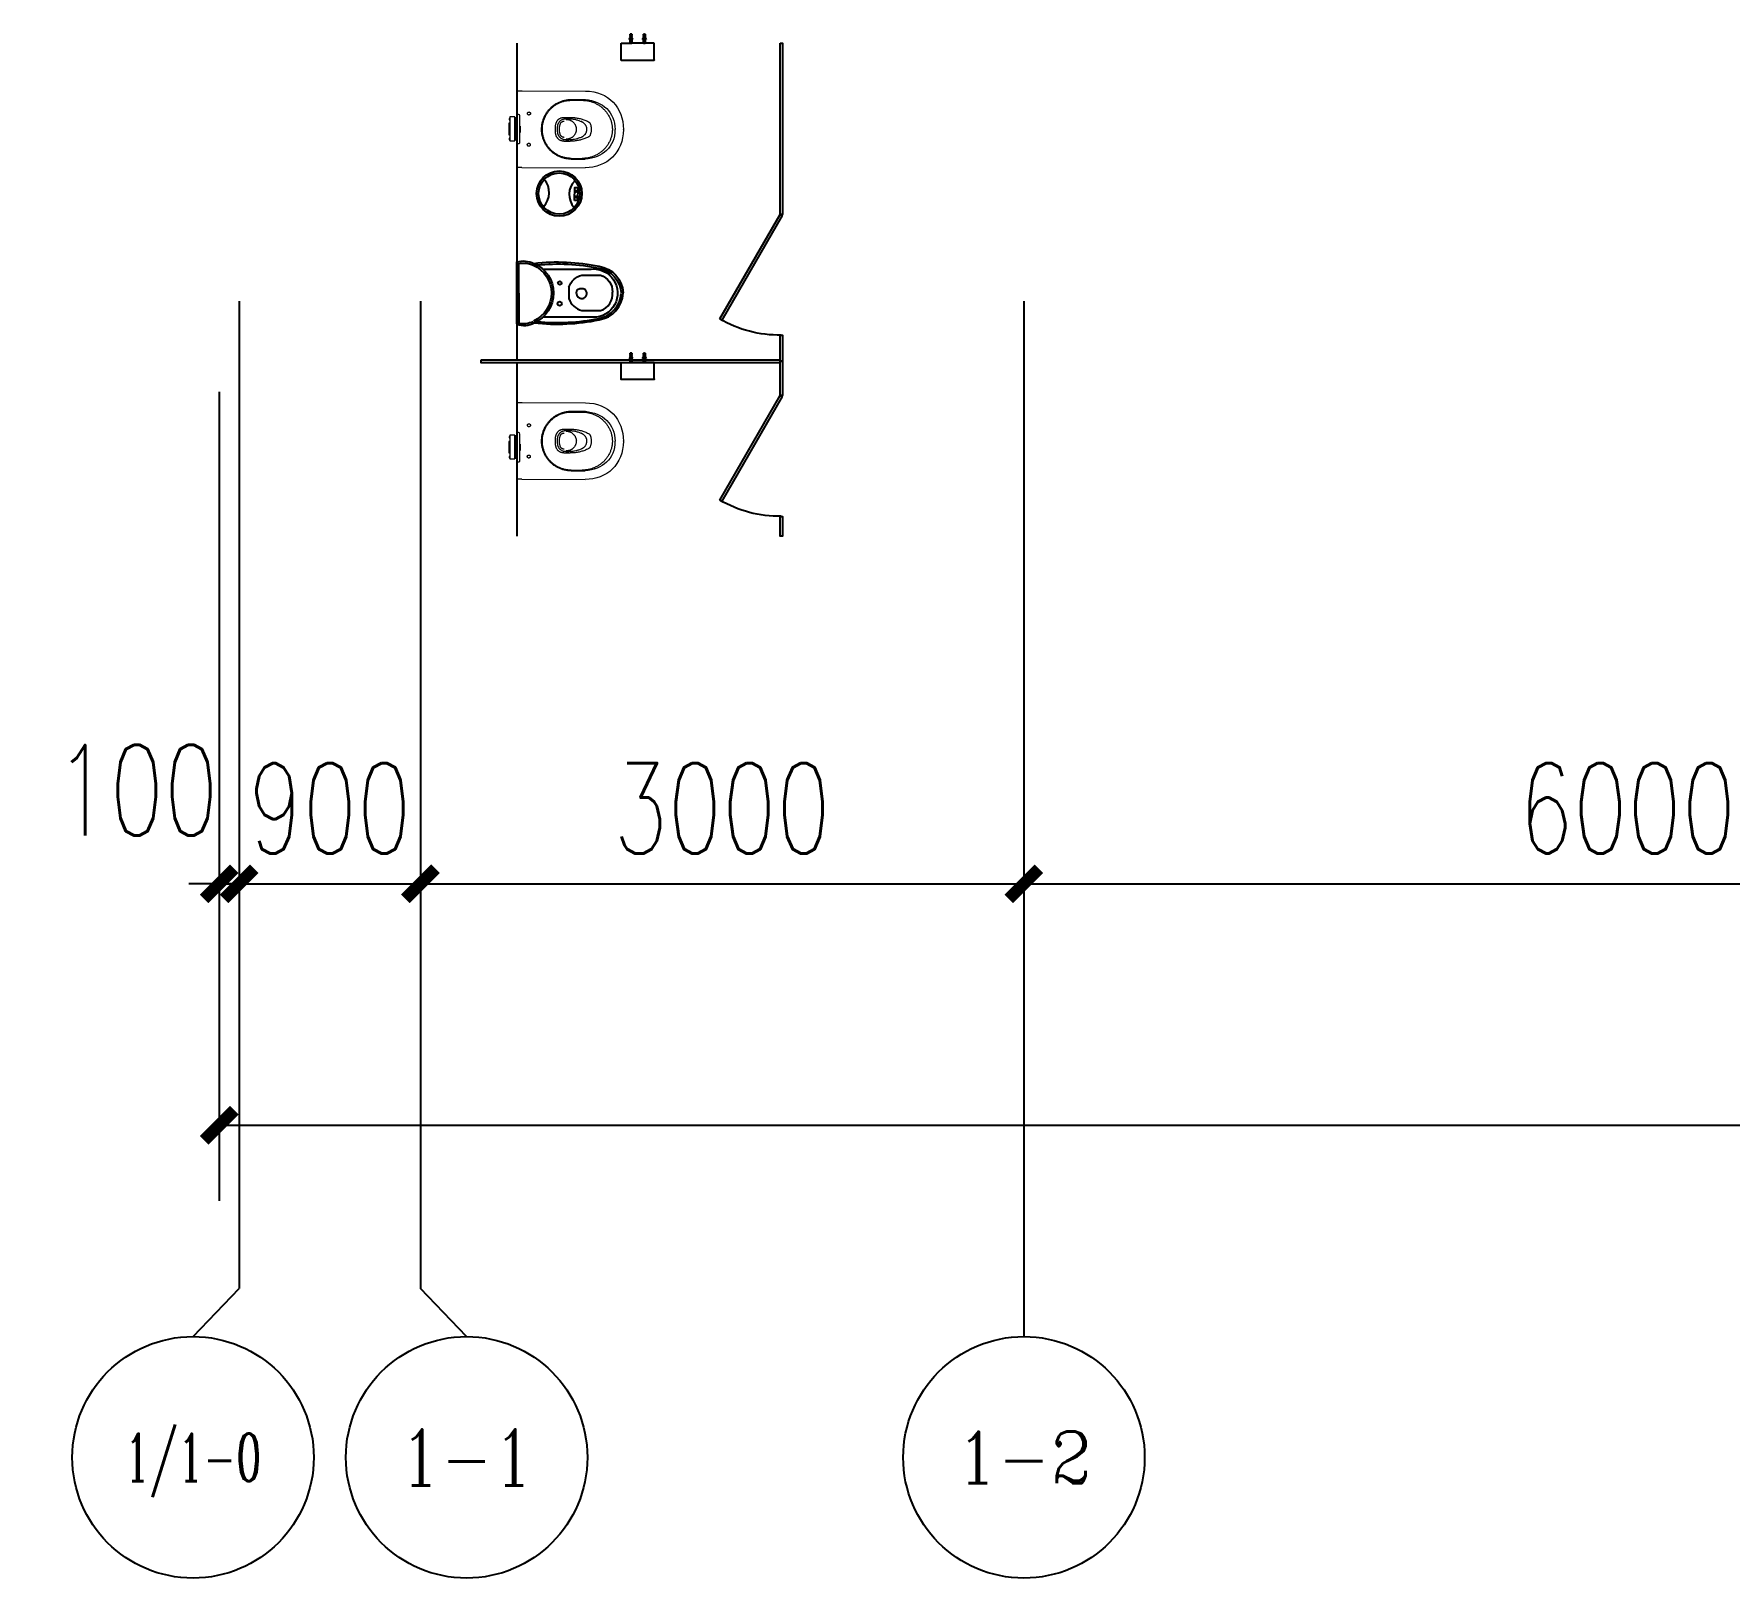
# Model space of a CAD drawing. Header units: millimetres. Extents: x 2508758 to 2608101, y 258149 to 386457.
# Drawn here: x 2517681 to 2526107, y 263529 to 271202 of the extents above; entities that cross this region are included whole.
import ezdxf
from ezdxf.enums import TextEntityAlignment as Align

# ---------------------------------------------------------------- set-up
doc = ezdxf.new("R2010")
doc.units = ezdxf.units.MM
doc.header["$MEASUREMENT"] = 0
doc.layers.get('0').update_dxf_attribs({"linetype": 'CONTINUOUS'})
doc.layers.get('Defpoints').update_dxf_attribs({"linetype": 'CONTINUOUS'})
for name, color, linetype in [('A-卫生洁具_隔断', 137, 'CONTINUOUS'), ('AXIS', 3, 'CONTINUOUS'), ('I-toilet', 3, 'CONTINUOUS'), ('I-toilet【卫生间】', 3, 'CONTINUOUS'), ('P-洁具', 137, 'CONTINUOUS'), ('w-洁具', 137, 'CONTINUOUS')]:
    doc.layers.add(name, color=color, linetype=linetype)
doc.styles.add('_TCH_AXIS', font='COMPLEX', dxfattribs={"bigfont": 'GBCBIG'})
doc.styles.add('DIM_FONT', font='SIMPLEX', dxfattribs={"width": 0.7, "bigfont": 'GBCBIG'})
doc.dimstyles.new('_TCH_ARCH&&150', dxfattribs={"dimscale": 1.5, "dimtxt": 300, "dimasz": 100, "dimexe": 250, "dimexo": 300, "dimgap": 100, "dimtad": 1, "dimdec": 0, "dimzin": 0, "dimdsep": 46, "dimtxsty": 'DIM_FONT', "dimblk": 'ARCHTICK', "dimcen": 0.09, "dimclrt": 7, "dimazin": 2, "dimtfac": 1, "dimtdec": 0, "dimtix": 1, "dimtmove": 2, "dimatfit": 3, "dimfxl": 1, "dimtolj": 1, "dimtzin": 0, "dimarcsym": 0})

# ---------------------------------------------------------------- blocks, each defined once
blk = doc.blocks.new('_ArchTick')
at = {"color": 0, "linetype": 'ByBlock', "const_width": 0.4}
blk.add_lwpolyline([(-0.5, -0.5), (0.5, 0.5)], dxfattribs=at)
blk = doc.blocks.new('*D48')
at = {"layer": 'AXIS', "color": 0, "lineweight": -2, "transparency": 16777216}
for p, q in [((2518601.5, 269424.1), (2518601.5, 266603.9)), ((2518701.5, 269424.1), (2518701.5, 266603.9)), ((2518601.5, 266978.9), (2518451.5, 266978.9)), ((2518601.5, 266978.9), (2518701.5, 266978.9)), ((2518701.5, 266978.9), (2518851.5, 266978.9))]:
    blk.add_line(p, q, dxfattribs=at)
at = {"layer": 'Defpoints', "color": 0, "transparency": 16777216}
for p in [(2518601.5, 269874.1), (2518701.5, 269874.1), (2518701.5, 266978.9)]:
    blk.add_point(p, dxfattribs=at)
at = {"layer": 'AXIS', "color": 0, "lineweight": -2, "transparency": 16777216, "xscale": 150, "yscale": 150, "zscale": 150}
blk.add_blockref('_ArchTick', (2518601.5, 266978.9), dxfattribs=at)
at = {"layer": 'AXIS', "color": 0, "lineweight": -2, "transparency": 16777216, "xscale": 150, "yscale": 150, "zscale": 150, "rotation": 180}
blk.add_blockref('_ArchTick', (2518701.5, 266978.9), dxfattribs=at)
at = {"layer": 'AXIS', "color": 7, "transparency": 16777216, "insert": (2518191.7, 267443.9), "char_height": 450, "attachment_point": 5, "style": 'DIM_FONT'}
blk.add_mtext('\\A1;100', dxfattribs=at)
blk = doc.blocks.new('*D49')
at = {"layer": 'AXIS', "color": 0, "lineweight": -2, "transparency": 16777216}
for p, q in [((2518701.5, 269424.1), (2518701.5, 266603.9)), ((2519601.5, 269424.1), (2519601.5, 266603.9)), ((2518701.5, 266978.9), (2518551.5, 266978.9)), ((2518701.5, 266978.9), (2519601.5, 266978.9)), ((2519601.5, 266978.9), (2519751.5, 266978.9))]:
    blk.add_line(p, q, dxfattribs=at)
at = {"layer": 'Defpoints', "color": 0, "transparency": 16777216}
for p in [(2518701.5, 269874.1), (2519601.5, 269874.1), (2519601.5, 266978.9)]:
    blk.add_point(p, dxfattribs=at)
at = {"layer": 'AXIS', "color": 0, "lineweight": -2, "transparency": 16777216, "xscale": 150, "yscale": 150, "zscale": 150}
blk.add_blockref('_ArchTick', (2518701.5, 266978.9), dxfattribs=at)
at = {"layer": 'AXIS', "color": 0, "lineweight": -2, "transparency": 16777216, "xscale": 150, "yscale": 150, "zscale": 150, "rotation": 180}
blk.add_blockref('_ArchTick', (2519601.5, 266978.9), dxfattribs=at)
at = {"layer": 'AXIS', "color": 7, "transparency": 16777216, "insert": (2519151.5, 267353.9), "char_height": 450, "attachment_point": 5, "style": 'DIM_FONT'}
blk.add_mtext('\\A1;900', dxfattribs=at)
blk = doc.blocks.new('*D50')
at = {"layer": 'AXIS', "color": 0, "lineweight": -2, "transparency": 16777216}
for p, q in [((2519601.5, 269424.1), (2519601.5, 266603.9)), ((2522601.5, 269424.1), (2522601.5, 266603.9)), ((2519601.5, 266978.9), (2522601.5, 266978.9))]:
    blk.add_line(p, q, dxfattribs=at)
at = {"layer": 'Defpoints', "color": 0, "transparency": 16777216}
for p in [(2519601.5, 269874.1), (2522601.5, 269874.1), (2522601.5, 266978.9)]:
    blk.add_point(p, dxfattribs=at)
at = {"layer": 'AXIS', "color": 0, "lineweight": -2, "transparency": 16777216, "xscale": 150, "yscale": 150, "zscale": 150, "rotation": 180}
blk.add_blockref('_ArchTick', (2519601.5, 266978.9), dxfattribs=at)
at = {"layer": 'AXIS', "color": 0, "lineweight": -2, "transparency": 16777216, "xscale": 150, "yscale": 150, "zscale": 150}
blk.add_blockref('_ArchTick', (2522601.5, 266978.9), dxfattribs=at)
at = {"layer": 'AXIS', "color": 7, "transparency": 16777216, "insert": (2521101.5, 267353.9), "char_height": 450, "attachment_point": 5, "style": 'DIM_FONT'}
blk.add_mtext('\\A1;3000', dxfattribs=at)
blk = doc.blocks.new('*D51')
at = {"layer": 'AXIS', "color": 0, "lineweight": -2, "transparency": 16777216}
for p, q in [((2522601.5, 269424.1), (2522601.5, 266603.9)), ((2528601.5, 269424.1), (2528601.5, 266603.9)), ((2522601.5, 266978.9), (2528601.5, 266978.9))]:
    blk.add_line(p, q, dxfattribs=at)
at = {"layer": 'Defpoints', "color": 0, "transparency": 16777216}
for p in [(2522601.5, 269874.1), (2528601.5, 269874.1), (2528601.5, 266978.9)]:
    blk.add_point(p, dxfattribs=at)
at = {"layer": 'AXIS', "color": 0, "lineweight": -2, "transparency": 16777216, "xscale": 150, "yscale": 150, "zscale": 150, "rotation": 180}
blk.add_blockref('_ArchTick', (2522601.5, 266978.9), dxfattribs=at)
at = {"layer": 'AXIS', "color": 0, "lineweight": -2, "transparency": 16777216, "xscale": 150, "yscale": 150, "zscale": 150}
blk.add_blockref('_ArchTick', (2528601.5, 266978.9), dxfattribs=at)
at = {"layer": 'AXIS', "color": 7, "transparency": 16777216, "insert": (2525601.5, 267353.9), "char_height": 450, "attachment_point": 5, "style": 'DIM_FONT'}
blk.add_mtext('\\A1;6000', dxfattribs=at)
blk = doc.blocks.new('*D63')
at = {"layer": 'AXIS', "color": 0, "lineweight": -2, "transparency": 16777216}
for p, q in [((2518601.5, 269424.1), (2518601.5, 265403.9)), ((2595601.5, 269424.1), (2595601.5, 265403.9)), ((2518601.5, 265778.9), (2595601.5, 265778.9))]:
    blk.add_line(p, q, dxfattribs=at)
at = {"layer": 'Defpoints', "color": 0, "transparency": 16777216}
for p in [(2518601.5, 269874.1), (2595601.5, 269874.1), (2595601.5, 265778.9)]:
    blk.add_point(p, dxfattribs=at)
at = {"layer": 'AXIS', "color": 0, "lineweight": -2, "transparency": 16777216, "xscale": 150, "yscale": 150, "zscale": 150, "rotation": 180}
blk.add_blockref('_ArchTick', (2518601.5, 265778.9), dxfattribs=at)
at = {"layer": 'AXIS', "color": 0, "lineweight": -2, "transparency": 16777216, "xscale": 150, "yscale": 150, "zscale": 150}
blk.add_blockref('_ArchTick', (2595601.5, 265778.9), dxfattribs=at)
at = {"layer": 'AXIS', "color": 7, "transparency": 16777216, "insert": (2557101.5, 266153.9), "char_height": 450, "attachment_point": 5, "style": 'DIM_FONT'}
blk.add_mtext('\\A1;77000', dxfattribs=at)
blk = doc.blocks.new('CXVCXBVCNVN')
at = {"layer": 'A-卫生洁具_隔断', "color": 8, "linetype": 'ByBlock'}
blk.add_arc((-67329.1, 427.2), 578.3, 268.8432, 300.59448, dxfattribs=at)
at = {"layer": 'w-洁具', "ltscale": 10}
blk.add_lwpolyline([(-67034.8, -70.6), (-67334.8, 449.1), (-67345.2, 443.1), (-67045.2, -76.6)], close=True, dxfattribs=at)
blk = doc.blocks.new('XCVCCBVCVNB')
at = {"color": 3}
for points in [[(256542.9, 29652.9), (256460.5, 29652.9)], [(256460.5, 29652.9), (256460.5, 29537.3)], [(256542.7, 29652.9), (256542.8, 29652.9), (256542.8, 29652.9), (256542.8, 29652.9), (256542.9, 29652.9), (256543, 29652.9), (256543, 29652.9), (256543.1, 29652.9), (256543.1, 29652.9), (256543.2, 29652.9), (256543.3, 29652.9), (256543.3, 29652.9), (256543.4, 29652.9), (256543.4, 29652.8), (256543.5, 29652.8), (256543.6, 29652.8), (256543.6, 29652.8), (256543.6, 29652.8), (256543.7, 29652.8), (256543.7, 29652.7), (256543.8, 29652.7), (256543.8, 29652.7), (256543.9, 29652.7), (256544, 29652.6), (256544, 29652.6), (256544.1, 29652.6), (256544.1, 29652.5), (256544.2, 29652.5), (256544.2, 29652.5), (256544.3, 29652.4), (256544.3, 29652.4), (256544.4, 29652.4), (256544.4, 29652.3), (256544.4, 29652.3), (256544.5, 29652.3), (256544.5, 29652.2), (256544.6, 29652.2), (256544.6, 29652.1), (256544.7, 29652.1), (256544.7, 29652.1), (256544.7, 29652.1), (256544.8, 29652), (256544.8, 29652), (256544.9, 29651.9), (256544.9, 29651.9), (256544.9, 29651.8), (256545, 29651.8), (256545, 29651.7), (256545, 29651.7), (256545.1, 29651.6), (256545.1, 29651.6), (256545.1, 29651.5), (256545.2, 29651.5), (256545.2, 29651.4), (256545.2, 29651.4), (256545.3, 29651.3), (256545.3, 29651.3), (256545.3, 29651.2), (256545.3, 29651.2), (256545.3, 29651.2), (256545.3, 29651.1), (256545.4, 29651), (256545.4, 29651), (256545.4, 29650.9), (256545.4, 29650.9), (256545.4, 29650.8), (256545.4, 29650.7), (256545.5, 29650.7), (256545.5, 29650.6), (256545.5, 29650.6), (256545.5, 29650.5), (256545.5, 29650.4), (256545.5, 29650.4), (256545.5, 29650.4), (256545.5, 29650.3), (256545.5, 29650.3), (256545.5, 29650.2), (256545.5, 29650.1), (256545.5, 29650.1)], [(256545.5, 29650.1), (256545.5, 29490.7)], [(256460.5, 29487.9), (256460.5, 29537.3)], [(256545.5, 29490.7), (256545.5, 29490.7), (256545.5, 29490.6), (256545.5, 29490.6), (256545.5, 29490.5), (256545.5, 29490.4), (256545.5, 29490.4), (256545.5, 29490.4), (256545.5, 29490.3), (256545.5, 29490.3), (256545.5, 29490.2), (256545.5, 29490.1), (256545.4, 29490.1), (256545.4, 29490), (256545.4, 29490), (256545.4, 29489.9), (256545.4, 29489.8), (256545.4, 29489.8), (256545.3, 29489.7), (256545.3, 29489.7), (256545.3, 29489.6), (256545.3, 29489.6), (256545.3, 29489.5), (256545.3, 29489.5), (256545.2, 29489.4), (256545.2, 29489.4), (256545.2, 29489.3), (256545.1, 29489.3), (256545.1, 29489.2), (256545.1, 29489.2), (256545, 29489.1), (256545, 29489.1), (256545, 29489), (256544.9, 29489), (256544.9, 29488.9), (256544.9, 29488.9), (256544.8, 29488.8), (256544.8, 29488.8), (256544.7, 29488.8), (256544.7, 29488.7), (256544.7, 29488.7), (256544.6, 29488.7), (256544.6, 29488.6), (256544.5, 29488.6), (256544.5, 29488.6), (256544.4, 29488.5), (256544.4, 29488.5), (256544.4, 29488.4), (256544.3, 29488.4), (256544.3, 29488.4), (256544.2, 29488.3), (256544.2, 29488.3), (256544.1, 29488.3), (256544.1, 29488.2), (256544, 29488.2), (256544, 29488.2), (256543.9, 29488.2), (256543.8, 29488.1), (256543.8, 29488.1), (256543.7, 29488.1), (256543.7, 29488.1), (256543.6, 29488), (256543.6, 29488), (256543.6, 29488), (256543.5, 29488), (256543.4, 29488), (256543.4, 29488), (256543.3, 29487.9), (256543.3, 29487.9), (256543.2, 29487.9), (256543.1, 29487.9), (256543.1, 29487.9), (256543, 29487.9), (256543, 29487.9), (256542.9, 29487.9), (256542.8, 29487.9), (256542.8, 29487.9), (256542.8, 29487.9), (256542.7, 29487.9)], [(256545.5, 29490.7), (256545.5, 29490.6)], [(256542.7, 29487.9), (256460.5, 29487.9)], [(256460.5, 29487.9), (256460.5, 29487.8)]]:
    blk.add_lwpolyline(points, dxfattribs=at)
at = {"layer": 'I-toilet', "color": 8}
for points in [[(256414.1, 29604.2), (256419.1, 29607.1)], [(256414.1, 29604.2), (256414.1, 29604.1)], [(256419.6, 29600.9), (256414.1, 29604.2)], [(256414.5, 29607.9), (256416.5, 29608.5)], [(256414.5, 29607.9), (256414.5, 29605.6)], [(256414.5, 29605.6), (256414.6, 29605.6), (256414.7, 29605.7), (256414.8, 29605.8), (256414.9, 29605.8), (256415, 29605.9), (256415, 29605.9), (256415.1, 29606), (256415.2, 29606.1), (256415.3, 29606.1), (256415.4, 29606.2), (256415.5, 29606.3), (256415.6, 29606.3), (256415.7, 29606.4), (256415.8, 29606.4), (256415.9, 29606.5), (256416, 29606.6), (256416.1, 29606.6), (256416.2, 29606.7), (256416.3, 29606.7), (256416.4, 29606.7), (256416.5, 29606.8)], [(256414.5, 29604.8), (256414.5, 29605.6)], [(256414.5, 29604.8), (256446, 29604.8)], [(256414.5, 29603.5), (256414.5, 29600.3)], [(256416.5, 29603.5), (256414.5, 29603.5)], [(256416.5, 29599.7), (256414.5, 29600.3)], [(256416.5, 29608.5), (256418.3, 29608.5)], [(256416.5, 29608.5), (256416.5, 29606.8)], [(256416.5, 29606.8), (256460.1, 29606.8)], [(256416.5, 29604.8), (256416.5, 29603.5)], [(256416.5, 29603.5), (256446.8, 29603.5)], [(256416.5, 29603.5), (256416.5, 29599.7)], [(256418.3, 29599.7), (256416.5, 29599.7)], [(256418.3, 29608.5), (256418.3, 29607.3)], [(256418.3, 29607.3), (256420.2, 29607.3)], [(256418.3, 29600.9), (256418.3, 29599.7)], [(256420.2, 29600.9), (256418.3, 29600.9)], [(256419, 29603.5), (256419, 29604.8)], [(256419.1, 29607.1), (256419.6, 29607.4)], [(256419.6, 29607.4), (256419.1, 29607)], [(256419.1, 29607), (256419.1, 29607)], [(256419.6, 29607.4), (256420.3, 29607.4)], [(256419.6, 29600.9), (256419.6, 29607.4)], [(256419.6, 29607.1), (256419.6, 29607.4)], [(256460.1, 29600.9), (256419.6, 29600.9)], [(256420.2, 29607.3), (256421.5, 29608.5)], [(256421.5, 29599.7), (256420.2, 29600.9)], [(256420.3, 29607.4), (256460.1, 29607.4)], [(256421.5, 29608.5), (256423.4, 29608.5)], [(256423.4, 29599.7), (256421.5, 29599.7)], [(256423.2, 29606.8), (256425.3, 29604.8)], [(256423.4, 29608.5), (256423.4, 29607.3)], [(256423.4, 29607.3), (256425.3, 29607.3)], [(256423.4, 29600.9), (256423.4, 29599.7)], [(256425.3, 29607.3), (256426.6, 29608.5)], [(256426.6, 29599.7), (256425.3, 29600.9)], [(256426.6, 29608.5), (256428.5, 29608.5)], [(256428.5, 29599.7), (256426.6, 29599.7)], [(256428.5, 29608.5), (256428.5, 29607.3)], [(256428.5, 29607.3), (256430.4, 29607.3)], [(256428.5, 29600.9), (256428.5, 29599.7)], [(256430.4, 29607.3), (256431.6, 29608.5)], [(256431.6, 29599.7), (256430.4, 29600.9)], [(256431.6, 29608.5), (256433.5, 29608.5)], [(256433.5, 29599.7), (256431.6, 29599.7)], [(256441.2, 29613), (256433.5, 29608.6)], [(256433.5, 29607.4), (256441.8, 29612.1)], [(256433.5, 29608.5), (256433.5, 29608.1)], [(256433.5, 29608.1), (256433.5, 29607.3)], [(256433.5, 29607.3), (256435.5, 29607.3)], [(256433.5, 29600.9), (256433.5, 29599.7)], [(256433.5, 29600.9), (256441.8, 29596.2)], [(256441.2, 29595.2), (256433.5, 29599.7)], [(256434.6, 29606.8), (256436.6, 29604.8)], [(256435.5, 29607.3), (256436.7, 29608.5)], [(256436.7, 29599.7), (256435.5, 29600.9)], [(256436.7, 29608.5), (256460.1, 29608.5)], [(256460.1, 29599.7), (256436.7, 29599.7)], [(256438.7, 29600.9), (256437.9, 29600.9)], [(256441.3, 29600.9), (256439.2, 29600.9)], [(256441.8, 29612.1), (256441.2, 29613)], [(256441.8, 29596.2), (256441.2, 29595.2)], [(256442.2, 29600.9), (256441.3, 29600.9)], [(256444.7, 29600.9), (256442.6, 29600.9)], [(256445.5, 29600.9), (256444.7, 29600.9)], [(256446, 29606.8), (256447.2, 29605.6)], [(256446, 29604.8), (256446, 29604.8), (256446.1, 29604.9), (256446.1, 29604.9), (256446.1, 29605), (256446.2, 29605), (256446.2, 29605), (256446.3, 29605.1), (256446.3, 29605.1), (256446.3, 29605.1), (256446.3, 29605.2), (256446.4, 29605.2), (256446.4, 29605.3), (256446.5, 29605.3), (256446.5, 29605.3), (256446.6, 29605.4), (256446.6, 29605.4), (256446.7, 29605.4), (256446.7, 29605.5), (256446.8, 29605.5), (256446.8, 29605.6)], [(256446.8, 29604.8), (256446, 29604.8)], [(256460.1, 29605.6), (256446.8, 29605.6)], [(256446.8, 29605.6), (256446.8, 29604.8)], [(256446.8, 29604.8), (256446.8, 29604)], [(256460.1, 29604.5), (256459.8, 29604.5), (256459.4, 29604.4), (256459.1, 29604.4), (256458.7, 29604.4), (256458.4, 29604.3), (256458.1, 29604.3), (256457.8, 29604.3), (256457.4, 29604.2), (256457, 29604.2), (256456.7, 29604.2), (256456.4, 29604.2), (256456.1, 29604.2), (256455.7, 29604.2), (256455.3, 29604.1), (256455, 29604.1), (256454.7, 29604.1), (256454.4, 29604.1), (256454, 29604.1), (256453.7, 29604), (256453.3, 29604), (256453, 29604), (256452.6, 29604), (256452.3, 29604), (256452, 29604), (256451.6, 29604), (256451.2, 29604), (256450.9, 29604), (256450.6, 29604), (256450.3, 29604), (256449.9, 29604), (256449.5, 29604), (256449.2, 29604), (256448.9, 29604), (256448.5, 29604), (256448.2, 29604), (256447.9, 29604), (256447.5, 29604), (256447.2, 29604), (256446.8, 29604)], [(256446.8, 29604), (256446.8, 29603.5)], [(256457.3, 29606.8), (256458.6, 29605.6)], [(256460.1, 29606.8), (256460.1, 29608.5)], [(256460.1, 29605.6), (256460.1, 29606.8)], [(256460.1, 29605.6), (256460.1, 29604.5)], [(256460.1, 29599.7), (256460.1, 29604.5)], [(256414.1, 29537.3), (256419.2, 29540.2)], [(256419.7, 29534.1), (256414.1, 29537.3)], [(256414.6, 29541.1), (256416.5, 29541.7)], [(256414.6, 29541.1), (256414.6, 29538.7)], [(256414.6, 29538.7), (256414.7, 29538.8), (256414.8, 29538.9), (256414.9, 29538.9), (256415, 29539), (256415, 29539.1), (256415.1, 29539.1), (256415.2, 29539.2), (256415.3, 29539.2), (256415.4, 29539.3), (256415.5, 29539.4), (256415.6, 29539.4), (256415.7, 29539.5), (256415.8, 29539.5), (256415.8, 29539.6), (256415.9, 29539.7), (256416, 29539.7), (256416.1, 29539.8), (256416.2, 29539.8), (256416.3, 29539.9), (256416.4, 29539.9), (256416.5, 29540)], [(256414.6, 29537.9), (256414.6, 29538.7)], [(256414.6, 29537.9), (256446.1, 29537.9)], [(256414.6, 29536.6), (256414.6, 29533.5)], [(256416.5, 29536.6), (256414.6, 29536.6)], [(256416.5, 29532.9), (256414.6, 29533.5)], [(256416.5, 29541.7), (256418.4, 29541.7)], [(256416.5, 29541.7), (256416.5, 29540)], [(256416.5, 29540), (256460.2, 29540)], [(256416.5, 29537.9), (256416.5, 29536.6)], [(256416.5, 29536.6), (256416.5, 29532.9)], [(256416.5, 29536.6), (256446.9, 29536.6)], [(256418.4, 29532.9), (256416.5, 29532.9)], [(256418.4, 29541.7), (256418.4, 29540.5)], [(256418.4, 29540.5), (256420.3, 29540.5)], [(256418.4, 29534.1), (256418.4, 29532.9)], [(256420.3, 29534.1), (256418.4, 29534.1)], [(256419.7, 29540.5), (256419.1, 29540.2)], [(256419.1, 29540.2), (256419.2, 29540.2)], [(256419.1, 29536.6), (256419.1, 29537.9)], [(256419.2, 29540.3), (256419.7, 29540.5)], [(256419.7, 29540.5), (256420.4, 29540.5)], [(256419.7, 29534.1), (256419.7, 29540.5)], [(256419.7, 29540.2), (256419.7, 29540.5)], [(256460.2, 29534.1), (256419.7, 29534.1)], [(256420.3, 29540.5), (256421.6, 29541.7)], [(256421.6, 29532.9), (256420.3, 29534.1)], [(256420.4, 29540.5), (256460.2, 29540.5)], [(256421.6, 29541.7), (256423.5, 29541.7)], [(256423.5, 29532.9), (256421.6, 29532.9)], [(256423.3, 29540), (256425.4, 29537.9)], [(256423.5, 29541.7), (256423.5, 29540.5)], [(256423.5, 29540.5), (256425.4, 29540.5)], [(256423.5, 29534.1), (256423.5, 29532.9)], [(256425.4, 29540.5), (256426.6, 29541.7)], [(256426.6, 29532.9), (256425.4, 29534.1)], [(256426.6, 29541.7), (256428.5, 29541.7)], [(256428.5, 29532.9), (256426.6, 29532.9)], [(256428.5, 29541.7), (256428.5, 29540.5)], [(256428.5, 29540.5), (256430.5, 29540.5)], [(256428.5, 29534.1), (256428.5, 29532.9)], [(256430.5, 29540.5), (256431.7, 29541.7)], [(256431.7, 29532.9), (256430.5, 29534.1)], [(256431.7, 29541.7), (256433.6, 29541.7)], [(256433.6, 29532.9), (256431.7, 29532.9)], [(256441.3, 29546.2), (256433.6, 29541.8)], [(256433.6, 29540.5), (256441.8, 29545.3)], [(256433.6, 29541.7), (256433.6, 29541.3)], [(256433.6, 29541.3), (256433.6, 29540.5)], [(256433.6, 29540.5), (256435.5, 29540.5)], [(256433.6, 29534.1), (256433.6, 29532.9)], [(256433.6, 29534.1), (256441.8, 29529.4)], [(256441.3, 29528.4), (256433.6, 29532.9)], [(256434.7, 29540), (256436.7, 29537.9)], [(256435.5, 29540.5), (256436.8, 29541.7)], [(256436.8, 29532.9), (256435.5, 29534.1)], [(256436.8, 29541.7), (256460.2, 29541.7)], [(256460.2, 29532.9), (256436.8, 29532.9)], [(256438.8, 29534.1), (256438, 29534.1)], [(256441.3, 29534.1), (256439.3, 29534.1)], [(256441.8, 29545.3), (256441.3, 29546.2)], [(256442.2, 29534.1), (256441.3, 29534.1)], [(256441.8, 29529.4), (256441.3, 29528.4)], [(256444.8, 29534.1), (256442.7, 29534.1)], [(256445.6, 29534.1), (256444.8, 29534.1)], [(256446, 29540), (256447.3, 29538.7)], [(256446.1, 29537.9), (256446.1, 29538), (256446.1, 29538), (256446.2, 29538.1), (256446.2, 29538.1), (256446.3, 29538.2), (256446.3, 29538.2), (256446.3, 29538.2), (256446.3, 29538.3), (256446.4, 29538.3), (256446.4, 29538.3), (256446.5, 29538.4), (256446.5, 29538.4), (256446.6, 29538.5), (256446.6, 29538.5), (256446.7, 29538.5), (256446.7, 29538.6), (256446.8, 29538.6), (256446.8, 29538.6), (256446.9, 29538.7), (256446.9, 29538.7)], [(256446.9, 29537.9), (256446.1, 29537.9)], [(256446.9, 29538.7), (256446.9, 29537.9)], [(256460.2, 29538.7), (256446.9, 29538.7)], [(256446.9, 29537.9), (256446.9, 29537.2)], [(256460.2, 29537.7), (256459.9, 29537.6), (256459.5, 29537.6), (256459.2, 29537.6), (256458.8, 29537.5), (256458.5, 29537.5), (256458.2, 29537.5), (256457.8, 29537.4), (256457.5, 29537.4), (256457.1, 29537.4), (256456.8, 29537.4), (256456.4, 29537.4), (256456.1, 29537.3), (256455.8, 29537.3), (256455.4, 29537.3), (256455.1, 29537.3), (256454.7, 29537.3), (256454.4, 29537.2), (256454.1, 29537.2), (256453.7, 29537.2), (256453.4, 29537.2), (256453, 29537.2), (256452.7, 29537.2), (256452.4, 29537.2), (256452, 29537.1), (256451.7, 29537.1), (256451.3, 29537.1), (256451, 29537.1), (256450.6, 29537.1), (256450.3, 29537.1), (256450, 29537.1), (256449.6, 29537.1), (256449.3, 29537.1), (256448.9, 29537.1), (256448.6, 29537.1), (256448.3, 29537.1), (256447.9, 29537.1), (256447.6, 29537.1), (256447.2, 29537.1), (256446.9, 29537.2)], [(256446.9, 29537.2), (256446.9, 29536.6)], [(256457.4, 29540), (256458.6, 29538.7)], [(256460.2, 29540), (256460.2, 29541.7)], [(256460.2, 29538.7), (256460.2, 29540)], [(256460.2, 29538.7), (256460.2, 29537.7)], [(256460.2, 29532.9), (256460.2, 29537.7)]]:
    blk.add_lwpolyline(points, dxfattribs=at)
blk = doc.blocks.new('CW763FVB')
at = {"layer": 'w-洁具', "lineweight": 9}
blk.add_line((101.3, 190.3), (99.7, -190.3), dxfattribs=at)
for points in [[(125.8, 190.4), (101.3, 190.3)], [(125.8, 190.4), (439.8, 190.4)], [(167.3, 77.6), (167.3, 78.6), (167.1, 79.5), (166.9, 80.3), (166.4, 81.2), (166, 81.9), (165.4, 82.6), (164.7, 83.3), (164.1, 83.9), (163.3, 84.3), (162.5, 84.6), (161.6, 85), (160.7, 85.1), (159.8, 85.2), (158.9, 85.1), (158, 85), (157.2, 84.6), (156.4, 84.3), (155.6, 83.9), (154.8, 83.3), (154.3, 82.6), (153.7, 81.9), (153.1, 81.2), (152.8, 80.3), (152.6, 79.5), (152.4, 78.6), (152.4, 77.6), (152.4, 76.7), (152.6, 75.8), (152.8, 75), (153.1, 74.1), (153.7, 73.3), (154.3, 72.7), (154.8, 72), (155.6, 71.4), (156.4, 71), (157.2, 70.7), (158, 70.3), (158.9, 70.2), (159.8, 70.1), (160.7, 70.2), (161.6, 70.3), (162.5, 70.7), (163.3, 71), (164.1, 71.4), (164.7, 72), (165.4, 72.7), (166, 73.3), (166.4, 74.1), (166.9, 75), (167.1, 75.8), (167.3, 76.7), (167.3, 77.6)], [(370.8, 148.2), (366.7, 148.2), (362.6, 148), (358.4, 147.8), (354.3, 147.3), (350.2, 146.8), (346, 146.1), (341.9, 145.4), (337.9, 144.5), (333.8, 143.5), (329.8, 142.4), (325.9, 141.3), (321.9, 140), (318, 138.5), (314.2, 136.9), (310.4, 135.4), (306.6, 133.6), (302.9, 131.7), (299.2, 129.8), (295.7, 127.7), (292.1, 125.5), (288.6, 123.3), (285.2, 120.9), (281.8, 118.5), (278.6, 115.9), (275.3, 113.2), (272.2, 110.6), (269.2, 107.8), (266.2, 104.9), (263.3, 101.8), (260.5, 98.8), (257.8, 95.7), (255.1, 92.4), (252.5, 89.1), (250.1, 85.7), (247.7, 82.4), (245.5, 78.9), (243.4, 75.3), (241.3, 71.7), (239.4, 68.1), (237.5, 64.3), (235.8, 60.6), (234.1, 56.7), (232.5, 52.9), (231.1, 49), (229.9, 45), (228.6, 41), (227.5, 37), (226.5, 33), (225.6, 29), (225, 24.8), (224.3, 20.7), (223.7, 16.5), (223.4, 12.4), (223.1, 8.3), (222.8, 4.1), (222.8, 0)], [(370.8, 144.2), (366.8, 144.2), (362.8, 144), (358.8, 143.8), (354.7, 143.3), (350.7, 142.9), (346.7, 142.2), (342.7, 141.5), (338.8, 140.6), (334.9, 139.6), (330.9, 138.6), (327, 137.4), (323.2, 136.2), (319.5, 134.8), (315.8, 133.2), (312, 131.7), (308.4, 130), (304.7, 128.1), (301.1, 126.2), (297.7, 124.2), (294.2, 122.2), (290.8, 120), (287.5, 117.6), (284.3, 115.3), (281, 112.8), (277.9, 110.2), (274.9, 107.5), (271.9, 104.9), (269, 102), (266.2, 99), (263.5, 96.1), (260.8, 93), (258.2, 90), (255.8, 86.8), (253.4, 83.5), (251.1, 80.2), (248.9, 76.7), (246.8, 73.3), (244.8, 69.7), (242.9, 66.2), (241, 62.6), (239.4, 58.9), (237.8, 55.2), (236.4, 51.4), (234.9, 47.6), (233.7, 43.8), (232.4, 39.9), (231.4, 36), (230.4, 32.1), (229.6, 28.2), (228.9, 24.1), (228.2, 20.1), (227.7, 16.1), (227.3, 12.1), (227.1, 8), (226.8, 4), (226.8, 0)], [(370.8, 148.2), (439.9, 148.2)], [(370.8, 144.2), (426.1, 144.2)], [(563.6, 54.1), (561.8, 57.9), (560, 61.6), (558.1, 65.3), (556.1, 68.9), (554, 72.4), (551.8, 76), (549.4, 79.4), (547.1, 82.8), (544.6, 86.1), (542, 89.3), (539.4, 92.6), (536.6, 95.6), (533.7, 98.6), (530.8, 101.6), (527.8, 104.4), (524.7, 107.2), (521.6, 109.9), (518.4, 112.5), (515, 114.9), (511.7, 117.4), (508.2, 119.7), (504.7, 122), (501.2, 124.1), (497.6, 126.1), (493.9, 128), (490.2, 129.8), (486.4, 131.6), (482.6, 133.1), (478.7, 134.7), (474.8, 136), (470.9, 137.4), (467, 138.6), (463, 139.6), (458.9, 140.6), (454.9, 141.4), (450.8, 142.2), (446.7, 142.9), (442.6, 143.3), (438.5, 143.8), (434.4, 144), (430.2, 144.2), (426.1, 144.2)], [(151.7, 78.1), (151.7, 78.1)], [(294.3, 27.5), (293.5, 23.6), (292.9, 19.7), (292.3, 15.8), (292, 11.8), (291.6, 7.9), (291.4, 3.9), (291.4, 0)], [(333.4, 59.1), (331.3, 59), (329.1, 58.9), (326.9, 58.6), (324.8, 58.1), (322.7, 57.7), (320.6, 57), (318.5, 56.2), (316.5, 55.3), (314.6, 54.4), (312.7, 53.3), (310.8, 52.2), (309.2, 50.9), (307.5, 49.5), (305.8, 48.1), (304.3, 46.5), (302.8, 44.9), (301.5, 43.2), (300.2, 41.5), (299.1, 39.6), (298, 37.7), (297, 35.8), (296.2, 33.7), (295.4, 31.6), (294.9, 29.6), (294.3, 27.5)], [(303.8, 19.8), (303.1, 16.4), (302.7, 13.1), (302.2, 9.7), (302, 6.9)], [(302.1, 8.3), (302.4, -10.7), (302.8, -14.2), (303.4, -17.6), (304, -20.9)], [(312.6, 38.5), (312.5, 38.3), (311.2, 36.7), (309.9, 34.9), (308.7, 33), (307.7, 31.1), (306.7, 29.2), (305.9, 27.2), (305.1, 25), (304.5, 23), (304, 20.9)], [(315.5, 25.7), (314.7, 22.6), (314, 19.4), (313.3, 16.2), (312.7, 13), (312.4, 9.7), (312.1, 6.5), (311.8, 3.3), (311.8, 0), (311.8, -3.2), (312.1, -6.5), (312.4, -9.8), (312.7, -13.1), (313.3, -16.2), (314, -19.4), (314.7, -22.6), (315.5, -25.8)], [(316.9, 42.7), (315.5, 41.5), (312.6, 38.5)], [(334.7, 40), (333.2, 40), (331.7, 39.8), (330.3, 39.6), (328.8, 39.1), (327.4, 38.7), (326, 38), (324.7, 37.3), (323.4, 36.5), (322.2, 35.7), (321, 34.7), (320, 33.5), (319, 32.4), (318.1, 31.2), (317.3, 30), (316.6, 28.6), (316.1, 27.2), (315.5, 25.7)], [(324.2, 47.8), (320.6, 45.6), (316.9, 42.7)], [(343.1, 52.5), (341, 52.5), (338.8, 52.3), (336.6, 52.1), (334.5, 51.6), (332.4, 51.1), (330.3, 50.4), (328.3, 49.7), (326.3, 48.9), (324.4, 47.8), (324.2, 47.8)], [(333.4, 59.1), (366.1, 59.1)], [(343.1, 52.5), (358.4, 52.5)], [(395.8, -1), (395.7, 1.3), (395.6, 3.8), (395.3, 6.1), (394.9, 8.5), (394.4, 10.8), (393.8, 13.1), (393, 15.4), (392.3, 17.7), (391.3, 19.8), (390.3, 21.9), (389.1, 24), (387.9, 26), (386.6, 28.1), (385.1, 30), (383.6, 31.7), (382, 33.5), (380.3, 35.2), (378.5, 36.9), (376.7, 38.3), (374.8, 39.8), (372.8, 41.1), (370.8, 42.4), (368.7, 43.5), (366.6, 44.6), (364.5, 45.5), (362.2, 46.3), (359.9, 47.1), (357.6, 47.6), (355.3, 48.2), (353, 48.5), (350.6, 48.8), (348.1, 49.1), (345.8, 49.1)], [(345.8, -49.1), (348.1, -49.1), (350.6, -48.9), (353, -48.6), (355.3, -48.2), (357.6, -47.7), (359.9, -47.1), (362.2, -46.4), (364.5, -45.5), (366.6, -44.6), (368.7, -43.5), (370.8, -42.4), (372.8, -41.1), (374.8, -39.8), (376.7, -38.3), (378.5, -36.9), (380.3, -35.2), (382, -33.6), (383.6, -31.9), (385.1, -30), (386.6, -28.1), (387.9, -26), (389.1, -24), (390.3, -21.9), (391.3, -19.8), (392.3, -17.7), (393, -15.4), (393.8, -13.1), (394.4, -10.8), (394.9, -8.5), (395.3, -6.2), (395.6, -3.8), (395.7, -1.3), (395.8, 1)], [(384.1, 50.3), (383.2, 50.5), (379.2, 51.1), (375, 51.6), (370.8, 52.1), (366.7, 52.3), (362.6, 52.5), (358.4, 52.5)], [(455.3, 38.1), (450.9, 40.2), (446.4, 42.3), (442, 44.2), (437.5, 45.9), (432.9, 47.6), (428.2, 49.2), (423.7, 50.6), (419, 52), (414.3, 53.2), (409.6, 54.3), (404.8, 55.3), (400, 56.2), (395.2, 57), (390.4, 57.6), (385.6, 58.1), (380.7, 58.6), (375.8, 58.9), (370.9, 59), (366.1, 59.1)], [(392.9, 48.5), (387.4, 49.7), (384.1, 50.3)], [(398.8, 47.1), (395.5, 48), (392.9, 48.5)], [(422.9, 38), (419.1, 39.7), (415.3, 41.4), (411.4, 42.9), (407.5, 44.3), (403.5, 45.6), (399.5, 46.8), (398.8, 47.1)], [(422.2, -38.3), (424.2, -37.4), (426.1, -36.3), (427.9, -35.1), (429.7, -33.9), (431.5, -32.5), (433.2, -31.1), (434.7, -29.6), (436.2, -28.1), (437.6, -26.4), (439, -24.6), (440.2, -22.8), (441.3, -20.9), (442.3, -19), (443.2, -17), (444.1, -15), (444.8, -13), (445.4, -10.9), (445.9, -8.7), (446.3, -6.6), (446.5, -4.4), (446.8, -2.2), (446.8, 0), (446.8, 2.1), (446.5, 4.4), (446.3, 6.5), (445.9, 8.7), (445.4, 10.8), (444.8, 12.9), (444.1, 15), (443.2, 17), (442.3, 19), (441.3, 20.9), (440.2, 22.8), (439, 24.6), (437.6, 26.3), (436.2, 27.9), (434.7, 29.6), (433.2, 31.1), (431.5, 32.5), (429.7, 33.9), (427.9, 35.1), (426.1, 36.3), (424.2, 37.3), (422.2, 38.3)], [(465.2, 26.8), (464.6, 28.3), (464, 29.6), (463.2, 31), (462.3, 32.3), (461.3, 33.4), (460.3, 34.5), (459.1, 35.6), (457.9, 36.5), (456.6, 37.3), (455.3, 38.1)], [(469.8, 0), (469.8, 3), (469.6, 6), (469.3, 9.1), (468.9, 12.1), (468.3, 15.1), (467.8, 18.1), (467, 21), (466.2, 24), (465.2, 26.8)], [(574.8, 0), (574.8, 3.9), (574.6, 7.9), (574.3, 11.8), (573.9, 15.9), (573.3, 19.8), (572.8, 23.7), (572, 27.6), (571.1, 31.5), (570.1, 35.3), (569.1, 39.1), (567.9, 42.9), (566.5, 46.7), (565.1, 50.4), (563.6, 54.1)], [(629.8, 0.2), (629.8, 0.2)], [(167.3, -77.7), (167.3, -76.7), (167.1, -75.8), (166.9, -75), (166.4, -74.1), (166, -73.3), (165.4, -72.7), (164.7, -72), (164.1, -71.4), (163.3, -71), (162.5, -70.7), (161.6, -70.3), (160.7, -70.2), (159.8, -70.1), (158.9, -70.2), (158, -70.3), (157.2, -70.7), (156.4, -71), (155.6, -71.4), (154.8, -72), (154.3, -72.7), (153.7, -73.3), (153.1, -74.1), (152.8, -75), (152.6, -75.8), (152.4, -76.7), (152.4, -77.7), (152.4, -78.6), (152.6, -79.5), (152.8, -80.3), (153.1, -81.2), (153.7, -81.9), (154.3, -82.6), (154.8, -83.3), (155.6, -83.9), (156.4, -84.3), (157.2, -84.6), (158, -85), (158.9, -85.1), (159.8, -85.2), (160.7, -85.1), (161.6, -85), (162.5, -84.6), (163.3, -84.3), (164.1, -83.9), (164.7, -83.3), (165.4, -82.6), (166, -81.9), (166.4, -81.2), (166.9, -80.3), (167.1, -79.5), (167.3, -78.6), (167.3, -77.7)], [(222.8, 0), (222.8, -4.1), (223.1, -8.3), (223.4, -12.5), (223.7, -16.7), (224.3, -20.7), (224.9, -24.8), (225.6, -29), (226.5, -33), (227.5, -37), (228.6, -41), (229.9, -45), (231.1, -49), (232.5, -52.9), (234.1, -56.8), (235.8, -60.6), (237.5, -64.4), (239.4, -68.1), (241.3, -71.8), (243.4, -75.3), (245.5, -78.9), (247.7, -82.4), (250.1, -85.9), (252.5, -89.2), (255.1, -92.4), (257.8, -95.7), (260.5, -98.8), (263.3, -101.8), (266.2, -104.9), (269.2, -107.8), (272.2, -110.6), (275.3, -113.3), (278.6, -115.9), (281.8, -118.5), (285.2, -121), (288.6, -123.3), (292.1, -125.5), (295.7, -127.7), (299.2, -129.8), (302.9, -131.7), (306.6, -133.6), (310.4, -135.4), (314.2, -137), (318, -138.5), (321.9, -140), (325.9, -141.3), (329.8, -142.5), (333.8, -143.5), (337.9, -144.5), (341.9, -145.4), (346, -146.2), (350.2, -146.8), (354.3, -147.3), (358.4, -147.8), (362.6, -148), (366.7, -148.2), (370.8, -148.2)], [(226.8, 0), (226.8, -4.1), (227.1, -8.3), (227.4, -12.4), (227.7, -16.5), (228.3, -20.7), (229, -24.8), (229.8, -28.8), (230.6, -32.9), (231.7, -36.9), (232.8, -40.9), (234, -44.8), (235.3, -48.7), (236.8, -52.7), (238.4, -56.6), (240, -60.3), (241.8, -64.1), (243.7, -67.8), (245.7, -71.3), (247.7, -74.9)], [(247.7, -74.9), (250.1, -78.6), (252.4, -82.2), (255, -85.6), (257.6, -89.1), (260.2, -92.4), (263, -95.7), (265.9, -98.9)], [(291.4, 0), (291.4, -3.9), (291.6, -8), (292, -11.8), (292.3, -15.8), (292.9, -19.7), (293.5, -23.6), (294.3, -27.5)], [(294.3, -27.5), (294.9, -29.6), (295.4, -31.6), (296.2, -33.6), (297, -35.7), (298, -37.7), (299, -39.5), (300.1, -41.4), (301.5, -43.2), (302.8, -44.8), (304.1, -46.4), (305.7, -48), (307.3, -49.4), (309, -50.8), (310.7, -52), (312.5, -53.2), (314.4, -54.3), (316.3, -55.2), (318.3, -56.1), (320.3, -56.9), (322.3, -57.6), (324.5, -58.1), (326.6, -58.5), (328.7, -58.8)], [(304, -20.9), (304.5, -23), (305.1, -25), (305.9, -27.2), (306.7, -29.2), (307.7, -31.1), (308.7, -33), (309.9, -34.9), (311.2, -36.7), (312.5, -38.3), (314, -40), (315.5, -41.5), (317.1, -42.9), (318.8, -44.4), (320.6, -45.6), (322.5, -46.8), (324.4, -47.8), (326.3, -48.9), (328.3, -49.8), (330.3, -50.5), (332.4, -51.1), (334.5, -51.6), (336.6, -52.1), (338.8, -52.3), (341, -52.5), (343.1, -52.7)], [(315.5, -25.8), (316.1, -27.2), (316.6, -28.6), (317.3, -30), (318.1, -31.2), (319, -32.4), (320, -33.6), (321, -34.7), (322.2, -35.7), (323.4, -36.6), (324.7, -37.4), (326, -38.1), (327.4, -38.7), (328.8, -39.1), (330.3, -39.6), (331.7, -39.8), (333.2, -40), (334.7, -40.1)], [(328.7, -58.8), (331.1, -59), (333.4, -59.2)], [(333.4, -59.2), (366.1, -59.2)], [(342.9, -52.7), (339.8, -52.7)], [(343.1, -52.7), (358.4, -52.7)], [(358.4, -52.7), (362.6, -52.5), (366.7, -52.3), (370.8, -52.1), (375, -51.6), (379.2, -51.2), (383.2, -50.5), (387.4, -49.8), (391.5, -48.9), (395.5, -48), (399.5, -46.8), (403.6, -45.6), (407.5, -44.3), (411.4, -42.9), (415.3, -41.4), (419.1, -39.7), (422.9, -38)], [(366.1, -59.2), (370.9, -59), (375.9, -58.9), (380.7, -58.6), (385.6, -58.1), (390.4, -57.7), (395.2, -57), (400, -56.2), (404.8, -55.3), (409.6, -54.3), (414.3, -53.2), (419, -52), (423.7, -50.6), (428.2, -49.2), (432.9, -47.6), (437.5, -45.9), (442, -44.2), (446.4, -42.3), (450.9, -40.3), (455.3, -38.1)], [(422.1, -38.3), (420.3, -39.3)], [(426.1, -144.3), (430.2, -144.2), (434.4, -144), (438.5, -143.8), (442.6, -143.3), (446.7, -142.9), (450.8, -142.2), (454.9, -141.5), (458.9, -140.6), (463, -139.6), (467, -138.6), (470.9, -137.4), (474.8, -136), (478.7, -134.7), (482.6, -133.1), (486.4, -131.6), (490.2, -129.9), (493.9, -128), (497.6, -126.1), (501.2, -124.1), (504.7, -122), (508.2, -119.7), (511.7, -117.4), (515, -115), (518.4, -112.5), (521.6, -109.9), (524.7, -107.2), (527.7, -104.4), (530.8, -101.6), (533.7, -98.6), (536.6, -95.6), (539.4, -92.6), (542, -89.3), (544.6, -86.1), (547.1, -82.8), (549.4, -79.5), (551.8, -76), (554, -72.5), (556.1, -68.9), (558.1, -65.3), (560, -61.6), (561.8, -57.9), (563.6, -54.1)], [(455.3, -38.1), (456.6, -37.4), (457.9, -36.6), (459.1, -35.6), (460.3, -34.5), (461.3, -33.4), (462.3, -32.3), (463.2, -31), (464, -29.7), (464.6, -28.3), (465.2, -26.8)], [(465.2, -26.8), (466.2, -24), (467, -21.1), (467.8, -18.1), (468.3, -15.1), (468.9, -12.2), (469.3, -9.2), (469.6, -6), (469.8, -3), (469.8, 0)], [(563.6, -54.1), (565.1, -50.4), (566.5, -46.7), (567.9, -42.9), (569.1, -39.2), (570.1, -35.3), (571.1, -31.5), (572, -27.6), (572.8, -23.7), (573.3, -19.8), (573.9, -15.9), (574.3, -12), (574.6, -7.9), (574.8, -4), (574.8, 0)], [(587.8, 0), (587.8, 0)], [(587.8, 0), (587.8, 0)], [(629.8, -0.2), (629.8, -2.1)], [(265.9, -98.9), (268.8, -101.8), (271.6, -104.6), (274.7, -107.4), (277.7, -110.1), (280.8, -112.7), (284, -115.1), (287.3, -117.5), (290.6, -119.8), (294.1, -122.1), (297.4, -124.2), (301, -126.2), (304.6, -128.1), (308.2, -129.9), (311.8, -131.6), (315.5, -133.3), (319.3, -134.7), (323.1, -136.2), (327, -137.4), (330.8, -138.6), (334.8, -139.6), (338.7, -140.6), (342.7, -141.5), (346.6, -142.2), (350.6, -142.9), (354.6, -143.3), (358.6, -143.8), (362.8, -144), (366.8, -144.2), (370.8, -144.3)], [(370.8, -144.3), (426.1, -144.3)], [(370.8, -148.2), (439.9, -148.2)], [(99.7, -190.3), (125.8, -190.4)], [(125.8, -190.4), (439.8, -190.4)]]:
    blk.add_lwpolyline(points, dxfattribs=at)
for points in [[(629.8, 0), (629.8, 113.6), (548, 190.4), (439.9, 190.4)], [(587.8, 0), (587.8, 88.1), (526.4, 139.8), (439.8, 148.2)], [(439.9, -190.4), (554.9, -190.4), (629.8, -108.2), (629.8, 0)], [(439.9, -148.2), (526.4, -139.8), (587.9, -86.9), (587.9, 0)]]:
    blk.add_open_spline(points, degree=3, dxfattribs=at)
blk = doc.blocks.new('cxvcbcbvn')
at = {"layer": 'w-洁具', "color": 137, "lineweight": 9}
for points in [[(101344.7, 29923.4), (101342.8, 29923.4), (101342.8, 29916.4), (101345.1, 29916.4)], [(101370.9, 29930.5), (101345.1, 29930.5), (101345.1, 29812.1), (101370.9, 29812.1), (101370.9, 29930.5)], [(101377.7, 29924), (101377.7, 29926.3), (101373.3, 29926.3), (101373.3, 29913.8), (101375.7, 29913.8)], [(101380.6, 29923.8), (101376, 29923.8), (101376, 29817.2), (101381, 29817.2)], [(101388.3, 29943), (101382.9, 29943), (101381.9, 29943), (101381.2, 29943), (101381, 29943)], [(101381, 29943), (101381, 29942.6), (101381, 29941.7), (101381, 29940.3), (101381, 29938.1), (101381, 29935.6), (101381, 29932.6), (101381, 29929.1), (101381, 29925.3), (101381, 29921.1), (101381, 29916.4), (101381, 29906.5), (101381, 29895.6), (101381, 29884.1), (101381, 29860.6), (101381, 29848.9), (101381, 29837.9), (101381, 29827.7), (101381, 29822.9), (101381, 29818.5), (101381, 29814.5), (101381, 29810.8), (101381, 29807.5), (101381, 29804.7), (101381, 29802.2), (101381, 29800.5), (101381, 29799.2), (101381, 29798.6)], [(101344.7, 29899.5), (101341.6, 29899.5), (101341.6, 29842.5), (101345.1, 29842.5)], [(101375.5, 29906.7), (101372.8, 29906.7), (101372.8, 29899.5), (101376, 29899.5)], [(101375.1, 29841.8), (101372.8, 29841.8), (101372.8, 29834.8), (101375.8, 29834.8)], [(101377.4, 29817.1), (101377.4, 29815), (101373.3, 29815), (101373.3, 29828.3), (101375.7, 29828.3)], [(101397.8, 29884.2), (101397.6, 29884.6), (101397.2, 29884.7)], [(101397.8, 29884.2), (101397.6, 29884.6), (101397.2, 29884.7)], [(101397.2, 29851.7), (101397.6, 29851.8), (101397.8, 29852.2)], [(101397.2, 29851.7), (101397.6, 29851.8), (101397.8, 29852.2)], [(101397.8, 29853.4), (101397.8, 29885.3)], [(101397.8, 29885.3), (101397.8, 29853.4)], [(101344.7, 29824.6), (101342.8, 29824.6), (101342.8, 29817.5), (101345.1, 29817.5)], [(101381, 29798.6), (101381.2, 29798.5), (101382.1, 29798.5), (101383.4, 29798.5), (101386.6, 29798.5), (101389.6, 29798.5), (101390.6, 29798.5)]]:
    blk.add_lwpolyline(points, dxfattribs=at)
for points in [[(101395.9, 29935.9), (101395.4, 29940.5), (101392.7, 29943.1), (101388.3, 29943)], [(101395.9, 29805.1), (101395.9, 29848.7), (101395.9, 29892.3), (101395.9, 29935.9)], [(101390.6, 29798.5), (101394.4, 29799.9), (101396.2, 29803.3), (101395.9, 29807.5)]]:
    blk.add_open_spline(points, degree=3, dxfattribs=at)
blk = doc.blocks.new('HG')
at = {"layer": 'P-洁具'}
blk.add_lwpolyline([(338885.7, 22093), (338950.5, 22093), (338950.5, 22077.7), (338885.7, 22077.7)], close=True, dxfattribs=at)
for centre, radius in [((338918.1, 22169.8), 112.5), ((338918.1, 22169.8), 102.5), ((338904.1, 22085.4), 4.28), ((338932.2, 22085.4), 4.28)]:
    blk.add_circle(centre, radius, dxfattribs=at)
for centre, start, end in [((338918.1, 22318.9), 226.78647, 313.21353), ((338918.1, 22020.7), 46.78647, 133.21353)]:
    blk.add_arc(centre, 99.4, start, end, dxfattribs=at)
blk = doc.blocks.new('gtrr')
at = {"layer": 'w-洁具'}
for points in [[(675677.2, 115880.6), (675677.2, 116188, -0.177079), (675761.2, 116180.6, -0.07968), (676085.9, 116166.5, -0.355295), (676204.7, 116033.9, -0.355295)], [(675677.2, 116185.6), (675677.2, 115878.1, 0.21289), (675763.3, 115884.7, 0.07745), (676085.9, 115899.7, 0.355295), (676204.7, 116032.2, 0.355295)], [(675687.2, 116031.9), (675687.2, 116180.1, -0.160407), (675757.3, 116171.4)], [(675757.3, 116171.4, -0.653584), (675759.2, 115893.9, -0.653584)], [(675761.2, 116180.6, -0.653584), (675763.3, 115884.7, 0.651982)], [(675777.7, 116172.4, -0.075904), (676084.1, 116156.6, -0.355776), (676194.7, 116033.4)], [(675805.5, 116152.3), (676046.7, 116152.3, -1.047413), (676056.6, 115912.3), (675806.3, 115912.3)], [(675935, 116062.1, -0.248794), (675999.5, 116121.9), (676093.4, 116121.9, -0.329877), (676152.1, 116037.5)], [(675687.2, 116031.9), (675687.2, 115883.7, 0.160407), (675757.3, 115892.3)], [(675777.7, 115891.4, 0.075904), (676084.1, 115907.1, 0.355776), (676194.7, 116030.3)], [(675935, 116005.5, 0.248794), (675999.5, 115945.7), (676093.4, 115945.7, 0.34903), (676152.1, 116037.5)], [(675975, 116046.5, 0.456825), (675992.2, 116007, 0.152641), (676009.2, 116007, 0.599444), (676012.2, 116052.6, 0.095202), (675990.5, 116053.8, 0.117146), (675975, 116046.5)]]:
    blk.add_lwpolyline(points, format="xyb", dxfattribs=at)
blk.add_lwpolyline([(675935, 116062.1), (675935, 116005.5)], dxfattribs=at)
for centre, radius in [((675890, 116082.6), 8.91), ((675889.8, 115980.1), 10.3)]:
    blk.add_circle(centre, radius, dxfattribs=at)

msp = doc.modelspace()

# ---------------------------------------------------------------- linework, layer by layer
at = {"layer": 'AXIS'}
for p, q in [((2518701.5, 269874.1), (2518701.5, 264967.8)), ((2519601.5, 269874.1), (2519601.5, 264967.8)), ((2522601.5, 269874.1), (2522601.5, 264728.9)), ((2518471.5, 264728.9), (2518701.5, 264967.8)), ((2519831.5, 264728.9), (2519601.5, 264967.8))]:
    msp.add_line(p, q, dxfattribs=at)
for centre in [(2518471.5, 264128.9), (2519831.5, 264128.9), (2522601.5, 264128.9)]:
    msp.add_circle(centre, 600, dxfattribs=at)
at = {"layer": 'I-toilet【卫生间】', "color": 3}
for points in [[(2521389.5, 271155.8), (2521401.5, 271155.8), (2521401.5, 270305.2), (2521389.5, 270305.2)], [(2521389.5, 269705.4), (2521401.5, 269705.4), (2521401.5, 269575.8), (2521389.5, 269575.8)], [(2521389.5, 269575.8), (2521401.5, 269575.8), (2521401.5, 269405.4), (2521389.5, 269405.4)], [(2521389.5, 268804.9), (2521401.5, 268804.9), (2521401.5, 268705.8), (2521389.5, 268705.8)]]:
    msp.add_lwpolyline(points, close=True, dxfattribs=at)
at = {"layer": 'I-toilet【卫生间】', "color": 3, "linetype": 'ByBlock'}
msp.add_lwpolyline([(2519901.5, 269581.8), (2519901.5, 269569.8), (2521389.5, 269569.8), (2521389.5, 269581.8)], close=True, dxfattribs=at)
at = {"layer": 'w-洁具', "ltscale": 10}
for p, q in [((2520081.5, 271155.8), (2520081.5, 269581.8)), ((2520081.5, 269569.8), (2520081.5, 268705.8))]:
    msp.add_line(p, q, dxfattribs=at)

# ---------------------------------------------------------------- block references
at = {"layer": 'w-洁具', "color": 6, "rotation": 269.9999999999999}
for p in [(2491111.1, 527616.3), (2491111.1, 526030.3)]:
    msp.add_blockref('XCVCCBVCVNB', p, dxfattribs=at)
at = {"layer": 'w-洁具'}
for name, p, xscale, yscale, zscale, rotation in [('CW763FVB', (2519981, 270729.7), -1.000124999999999, 1.000124999999999, 1.000124999999999, 179.7560413425485), ('HG', (2531977, -69028.1), 0.9999873918059317, 0.9999873918059317, 0.9999873918059317, 88.22908112201348), ('CW763FVB', (2519981, 269180.5), -1.000124999999999, 1.000124999999999, 1.000124999999999, 179.7560413425485)]:
    msp.add_blockref(name, p, dxfattribs=dict(at, xscale=xscale, yscale=yscale, zscale=zscale, rotation=rotation))
at = {"layer": 'w-洁具', "color": 2, "rotation": 359.9999821938834}
for p in [(2418700.4, 240859), (2418700.4, 239278)]:
    msp.add_blockref('cxvcbcbvn', p, dxfattribs=at)
at = {"layer": 'w-洁具', "color": 2, "xscale": -1}
for p in [(2454054.7, 269856.5), (2454054.7, 268956.7)]:
    msp.add_blockref('CXVCXBVCNVN', p, dxfattribs=at)
at = {"layer": 'w-洁具'}
msp.add_blockref('gtrr', (1844404.3, 153881.6), dxfattribs=at)

# ---------------------------------------------------------------- texts
at = {"layer": 'AXIS', "color": 7, "style": '_TCH_AXIS', "width": 0.65625}
msp.add_text('1/1-0', height=236.53, dxfattribs=at).set_placement((2518131.5, 264010.7), (2518811.5, 264010.7), align=Align.FIT)
at = {"layer": 'AXIS', "color": 7, "style": '_TCH_AXIS'}
for s, height, p, p2 in [('1-1', 278.81, (2519499.6, 263989.5), (2520163.4, 263989.5)), ('1-2', 256.83, (2522265.2, 264000.5), (2522937.8, 264000.5))]:
    msp.add_text(s, height=height, dxfattribs=at).set_placement(p, p2, align=Align.FIT)

# ---------------------------------------------------------------- dimensions: what is measured, and where the dimension line sits
at = {"layer": 'AXIS'}
dim = msp.add_linear_dim(base=(2518701.5, 266978.9), p1=(2518601.5, 269874.1), p2=(2518701.5, 269874.1), angle=0, dimstyle='_TCH_ARCH&&150', dxfattribs=at)
dim.commit()
dim.dimension.update_dxf_attribs({"geometry": '*D48', "text_midpoint": (2518191.7, 267443.9), "dimtype": 129})
for p1, p2, distance, picture, middle in [((2518601.5, 269874.1), (2595601.5, 269874.1), -4095.2, '*D63', (2557101.5, 266153.9)), ((2518701.5, 269874.1), (2519601.5, 269874.1), -2895.2, '*D49', (2519151.5, 267353.9)), ((2519601.5, 269874.1), (2522601.5, 269874.1), -2895.2, '*D50', (2521101.5, 267353.9)), ((2522601.5, 269874.1), (2528601.5, 269874.1), -2895.2, '*D51', (2525601.5, 267353.9))]:
    dim = msp.add_aligned_dim(p1=p1, p2=p2, distance=distance, dimstyle='_TCH_ARCH&&150', dxfattribs=at)
    dim.commit()
    dim.dimension.update_dxf_attribs({"geometry": picture, "text_midpoint": middle})

doc.saveas('drawing.dxf')
